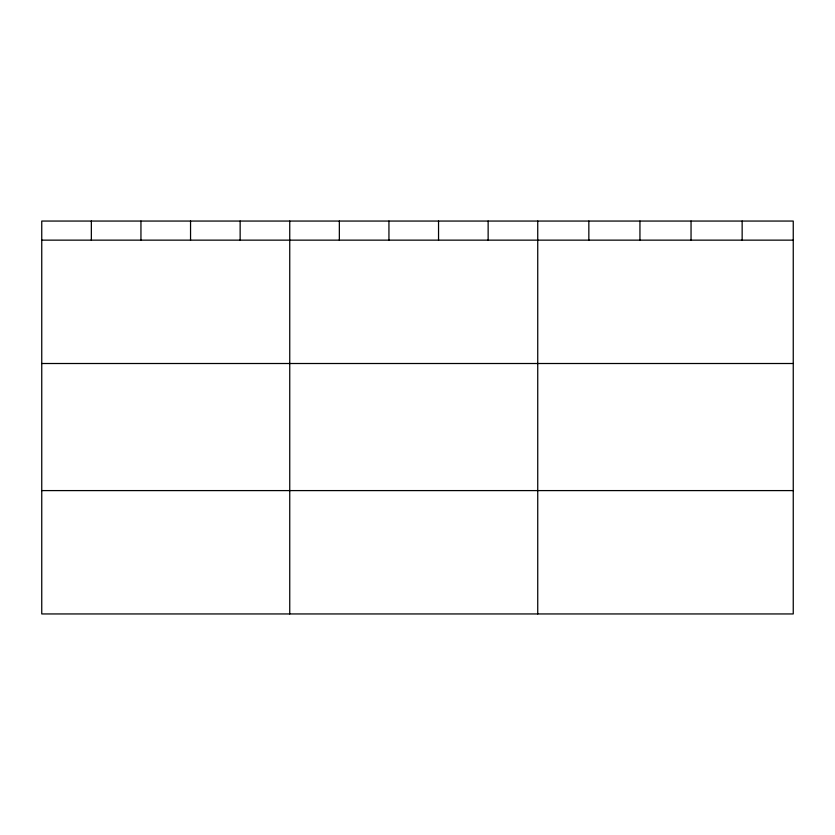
<?xml version="1.0" encoding="UTF-8"?>
<svg xmlns="http://www.w3.org/2000/svg" width="835" height="835" viewBox="0 0 835 835"><rect width="100%" height="100%" fill="white"/><g stroke="black" fill="none" stroke-linecap="round" stroke-linejoin="round"><path stroke-width="1.25" d="M793.25 363.507L793.25 221.056L41.75 221.056L41.75 613.944L793.25 613.944L793.25 363.507L41.75 363.507M41.75 240.146L793.25 240.146M41.75 490.594L793.25 490.594M742.148 221.056L742.148 240.146M691.046 221.056L691.046 240.146M639.944 221.056L639.944 240.146M588.842 221.056L588.842 240.146M537.74 221.056L537.74 613.944M488.141 221.056L488.141 240.146M438.542 221.056L438.542 240.146M388.943 221.056L388.943 240.146M339.344 221.056L339.344 240.146M289.745 221.056L289.745 613.944M240.146 221.056L240.146 240.146M190.547 221.056L190.547 240.146M140.948 221.056L140.948 240.146M91.349 221.056L91.349 240.146"/></g></svg>
